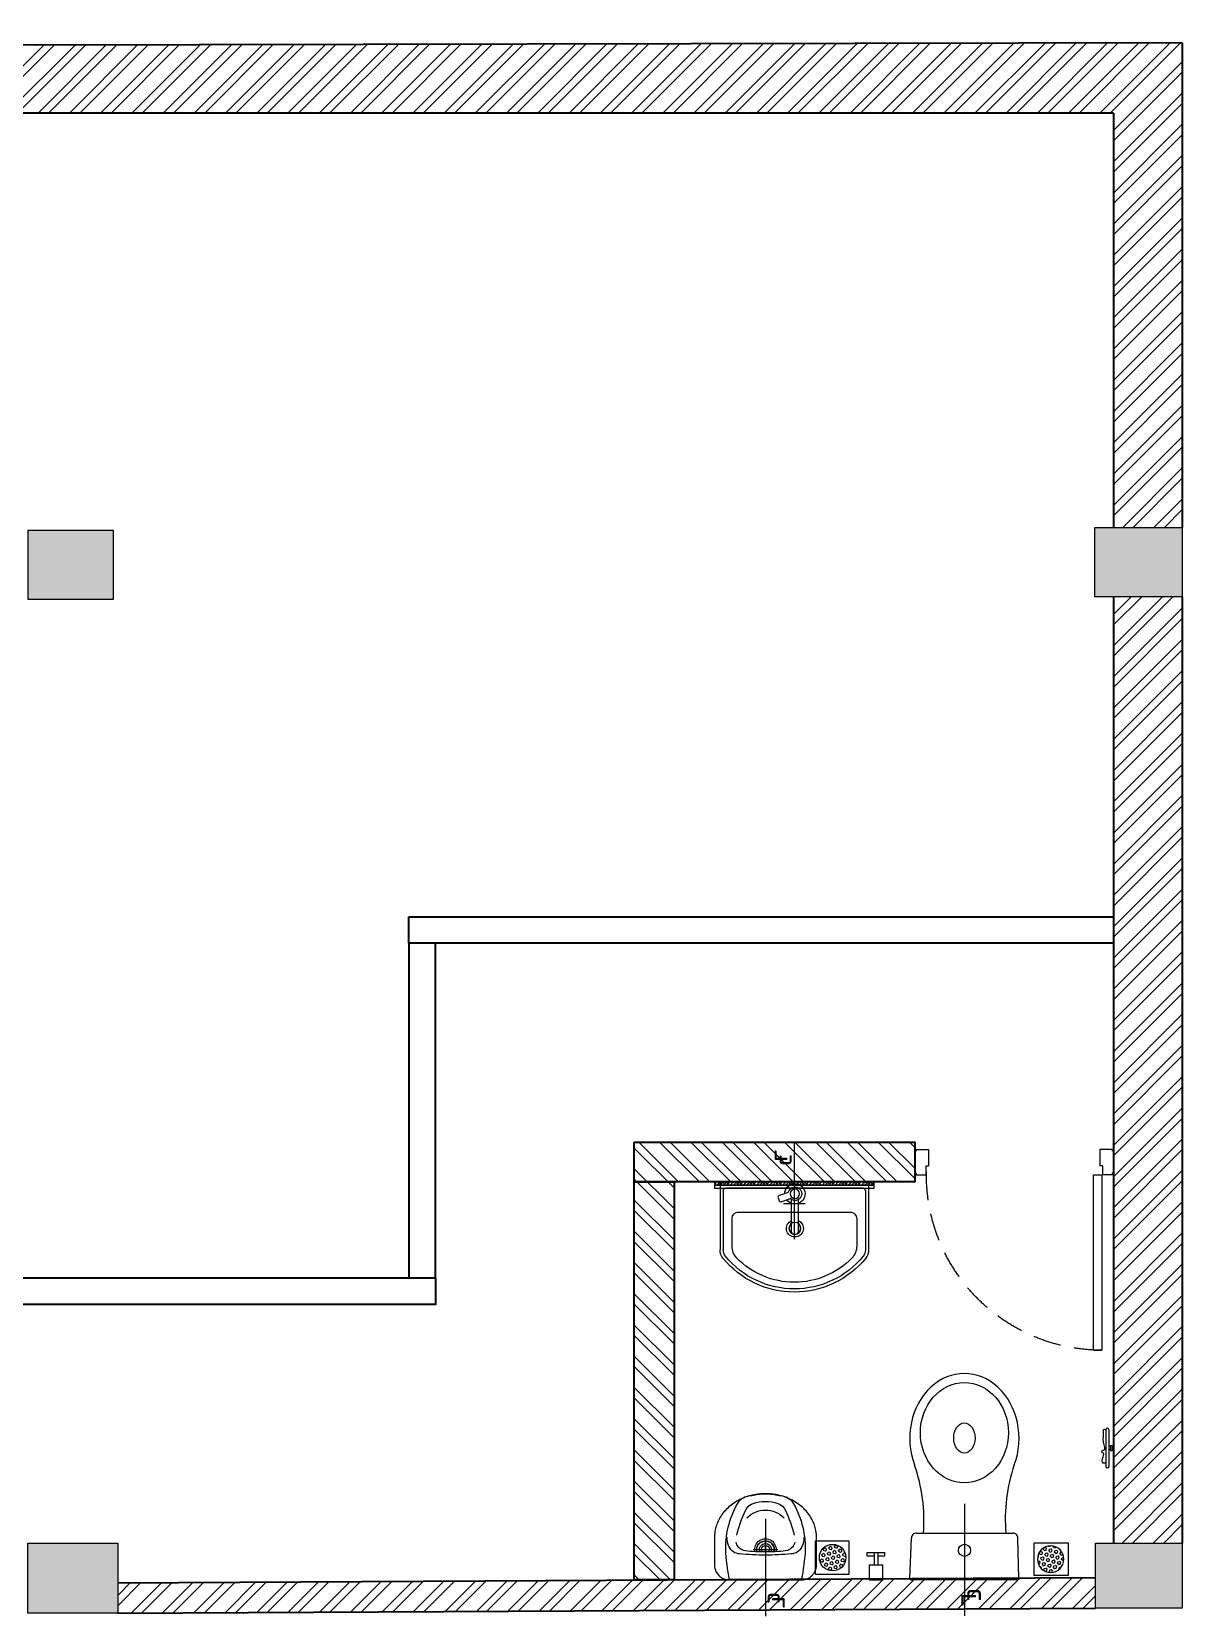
# Model space of a CAD drawing. Header units: feet. Extents: x 3300990 to 3327721, y -4892937 to -4886829.
# Drawn here: x 3323382 to 3327721, y -4892802 to -4886829 of the extents above; entities that cross this region are included whole.
import ezdxf

# ---------------------------------------------------------------- set-up
doc = ezdxf.new("R2010")
doc.units = ezdxf.units.FT
doc.header["$LTSCALE"] = 33
doc.header["$MEASUREMENT"] = 0
for name, pattern in [('CENTER', [2, 1.25, -0.25, 0.25, -0.25]), ('DOT2', [0.125, 0, -0.125]), ('HIDDEN', [9.525, 6.35, -3.175]), ('HIDDEN2', [4.7625, 3.175, -1.5875])]:
    doc.linetypes.add(name, pattern=pattern)
doc.layers.add('A-WALL', color=1, linetype='Continuous')
for name, color, linetype, lineweight in [('A-WALL HATCH', 251, 'Continuous', 0), ('centerline-toilets', 2, 'CENTER', 13), ('Column', 243, 'Continuous', 9), ('column hatch', 5, 'Continuous', 0), ('Door', 2, 'Continuous', 13), ('ele', 252, 'Continuous', 13), ('Fhitting', 152, 'Continuous', 30), ('LENS-DOOR', 34, 'Continuous', 20), ('LENS-PARTITION', 21, 'Continuous', 25), ('LENS_DIMENSION', 193, 'Continuous', 0), ('Mirror', 150, 'Continuous', 20), ('Panelling', 65, 'Continuous', 18), ('PARTITION', 22, 'Continuous', 30), ('Toilet', 5, 'Continuous', 9)]:
    doc.layers.add(name, color=color, linetype=linetype, lineweight=lineweight)
doc.styles.get("Standard").update_dxf_attribs({"font": 'GILC____.TTF'})
pattern_1 = [(45, (-3287394.54, 5462600.74), (-58.8666395, 58.8666395), []), (45, (-3287355.29, 5462600.74), (-58.8666395, 58.8666395), [])]

# ---------------------------------------------------------------- blocks, each defined once
blk = doc.blocks.new('*U43')
at = {"layer": 'LENS-DOOR'}
for p, q in [((548121.7, 1779235.3), (548121.7, 1778573.8)), ((548121.7, 1779235.3), (548153, 1779235.3)), ((548153, 1778573.8), (548153, 1779235.3)), ((547447.3, 1778568.6), (547452.5, 1778568.6)), ((547447.3, 1778484.1), (547447.3, 1778568.6)), ((547452.5, 1778573.8), (547488.9, 1778573.8)), ((547452.5, 1778568.6), (547452.5, 1778573.8)), ((547488.9, 1778539.9), (547488.9, 1778573.8)), ((548121.7, 1778573.8), (548153, 1778573.8)), ((548192.1, 1778573.8), (548155.6, 1778573.8)), ((548155.6, 1778539.9), (548155.6, 1778573.8)), ((548192.1, 1778568.6), (548192.1, 1778573.8)), ((548197.3, 1778568.6), (548192.1, 1778568.6)), ((548197.3, 1778484.1), (548197.3, 1778568.6)), ((547488.9, 1778539.9), (547499.3, 1778539.9)), ((547499.3, 1778478.9), (547499.3, 1778539.9)), ((548145.2, 1778478.9), (548145.2, 1778539.9)), ((548155.6, 1778539.9), (548145.2, 1778539.9)), ((547447.3, 1778484.1), (547452.5, 1778484.1)), ((547452.5, 1778478.9), (547452.5, 1778484.1)), ((547452.5, 1778478.9), (547499.3, 1778478.9)), ((548192.1, 1778478.9), (548145.2, 1778478.9)), ((548192.1, 1778478.9), (548192.1, 1778484.1)), ((548197.3, 1778484.1), (548192.1, 1778484.1))]:
    blk.add_line(p, q, dxfattribs=at)
at = {"layer": 'LENS-DOOR', "color": 7, "linetype": 'HIDDEN2'}
blk.add_ellipse((548153, 1778573.8), major_axis=(-661.5, 0), ratio=1, start_param=-1.570791, end_param=0.051209, dxfattribs=at)
blk = doc.blocks.new('DLF-RSP-AR-CD-DWG-4DT-3113$0$X-TYPICAL TOILET UPPER FLOORS - 02$0$urinals')
at = {"layer": 'Toilet'}
for p, q in [((0, -15.6), (0, 8.3)), ((-46.1, -115), (46.1, -115)), ((0, -105.4), (0, -161.1))]:
    blk.add_line(p, q, dxfattribs=at)
blk.add_lwpolyline([(135, 0), (-135, 0, 0.036949), (-150, -116.2, 0.138094), (-99.8, -297.1, 0.221721), (-52, -317.9, 0.062656), (0, -325, 0.062656), (52, -317.9, 0.221721), (99.8, -297.1, 0.138094), (150, -116.2, 0.036949)], format="xyb", close=True, dxfattribs=at)
for centre, radius, start, end in [((-94.3, -144.9), 47.1, 93.37082, 154.48244), ((-71.4, -149.9), 40.2, 106.70156, 169.72504), ((3.2, -1238.2), 1144.7, 90.16247, 95.02645), ((-50.5, -225.3), 118.5, 89.54541, 105.88575), ((-0.1, -996.2), 890.8, 89.99178, 93.18195), ((0, -115), 40, 167.42797, 12.57203), ((0, -115), 33, 164.1814, 15.8186), ((0, -115), 32, 163.60493, 16.39507), ((0, -115), 22.6, 155.66533, 24.33467), ((0, -115), 14.7, 139.91088, 40.08912), ((-3.2, -1238.2), 1144.7, 84.97355, 89.83753), ((0.1, -996.2), 890.8, 86.81805, 90.00822), ((50.5, -225.3), 118.5, 74.11425, 90.45459), ((71.4, -149.9), 40.2, 10.27496, 73.29844), ((94.3, -144.9), 47.1, 25.51756, 86.62918), ((-91, -152.7), 53.8, 148.48683, 188.64011), ((413.9, -38.4), 538.2, 193.99399, 204.56321), ((-413.9, -38.4), 538.2, 335.43679, 346.00601), ((91, -152.7), 53.8, 351.35989, 31.51317), ((-1.6, -165.3), 97.6, 225, 270.9552), ((1.6, -165.3), 97.6, 269.0448, 315), ((-30.1, -241.3), 50, 204.56321, 250.46064), ((-1.5, -160.9), 135.4, 250.46064, 270.64918), ((1.5, -160.9), 135.4, 269.35082, 289.53936), ((30.1, -241.3), 50, 289.53936, 335.43679)]:
    blk.add_arc(centre, radius, start, end, dxfattribs=at)
blk.add_open_spline([(135, 0), (105.3, 0), (75.7, 0), (-13.3, 0), (-72.7, 0), (-132.7, 0), (-133.4, 0), (-134.3, 0), (-134.5, 0), (-134.7, 0), (-134.9, 0), (-135, 0), (-135, 0), (-135, 0), (-135, 0), (-135, 0), (-135, 0), (-135.1, 0), (-135.1, 0), (-135.2, 0), (-135.2, 0), (-135.3, 0), (-135.4, 0), (-135.7, 0), (-135.8, 0), (-136.4, 0), (-136.7, 0), (-137.7, -0.1), (-138.4, -0.1), (-140.5, -0.2), (-141.9, -0.4), (-146.2, -1), (-149, -1.7), (-154.8, -3.4), (-157.6, -4.5), (-163.1, -7.3), (-165.8, -8.9), (-171, -12.5), (-173.4, -14.6), (-177.9, -19.1), (-180, -21.5), (-183.6, -26.7), (-185.2, -29.4), (-188, -34.9), (-189.1, -37.8), (-190.8, -43.5), (-191.5, -46.3), (-192, -49.8), (-192.1, -50.5), (-192.3, -52.5), (-192.4, -53.8), (-192.5, -55.7), (-192.5, -56.2), (-192.5, -56.9), (-192.5, -57), (-192.5, -57.2), (-192.5, -57.3), (-192.5, -57.4), (-192.5, -57.4), (-192.5, -57.5), (-192.5, -57.5), (-192.5, -57.5), (-192.5, -57.6), (-192.5, -57.7), (-192.5, -57.8), (-192.5, -57.9), (-192.5, -58.1), (-192.5, -58.4), (-192.5, -58.6), (-192.5, -59.3), (-192.5, -59.7), (-192.5, -61), (-192.5, -61.9), (-192.5, -64.6), (-192.5, -66.4), (-192.5, -71.7), (-192.5, -75.2), (-192.5, -85.8), (-192.5, -92.9), (-192.5, -114.2), (-192.5, -128.4), (-192.5, -146.1), (-192.5, -144.6), (-192.5, -149.2), (-192.5, -150.3), (-192.5, -153.7), (-192.5, -156), (-192.5, -158.5), (-192.5, -158.8), (-192.5, -159.2), (-192.5, -159.4), (-192.5, -159.7), (-192.5, -159.8), (-192.5, -159.9), (-192.5, -160), (-192.5, -160), (-192.5, -160), (-192.5, -160.1), (-192.5, -160.1), (-192.5, -160.2), (-192.5, -160.3), (-192.5, -160.5), (-192.5, -160.6), (-192.5, -161), (-192.5, -161.2), (-192.5, -161.9), (-192.5, -162.4), (-192.4, -163.9), (-192.4, -164.9), (-192.3, -167.8), (-192.2, -169.8), (-191.7, -175.8), (-191.2, -179.9), (-189.3, -190.9), (-187.5, -198), (-182.8, -212.2), (-179.9, -219.2), (-172.8, -233.1), (-168.7, -239.9), (-159.3, -253), (-154, -259.4), (-142.4, -271.4), (-136, -277), (-122.6, -287.5), (-115.4, -292.3), (-100.5, -300.9), (-92.8, -304.8), (-76.9, -311.5), (-68.8, -314.3), (-52.5, -318.9), (-44.4, -320.7), (-28.1, -323.4), (-20, -324.2), (-9.4, -324.8), (-6.7, -324.9), (-2.5, -325), (-1, -325), (2, -325), (3.6, -325), (8.2, -324.9), (11.3, -324.7), (20.7, -324.1), (27, -323.5), (41.8, -321.2), (50.2, -319.5), (67, -314.9), (75.4, -312), (91.8, -305.3), (99.8, -301.4), (115.1, -292.5), (122.5, -287.5), (136.4, -276.8), (142.9, -270.9), (154.7, -258.5), (160.1, -252), (169.7, -238.4), (173.8, -231.3), (180.9, -217), (183.8, -209.7), (188.3, -195.1), (189.9, -187.8), (191.2, -179.3), (191.4, -178), (191.8, -174.1), (192.1, -171.5), (192.3, -167.9), (192.3, -166.9), (192.5, -164), (192.5, -162), (192.5, -160), (192.5, -159.9), (192.5, -159.8), (192.5, -159.7), (192.5, -159.5), (192.5, -159.4), (192.5, -159), (192.5, -158.8), (192.5, -158), (192.5, -157.5), (192.5, -155.9), (192.5, -154.9), (192.5, -151.8), (192.5, -149.7), (192.5, -143.5), (192.5, -144.3), (192.5, -131.9), (192.5, -123.6), (192.5, -98.8), (192.5, -82.2), (192.5, -64.8), (192.5, -64), (192.5, -61.5), (192.5, -59.9), (192.5, -58), (192.5, -57.8), (192.5, -57.5), (192.5, -57.5), (192.5, -57.4), (192.5, -57.4), (192.5, -57.4), (192.5, -57.3), (192.5, -57.2), (192.5, -57.2), (192.5, -57), (192.5, -56.8), (192.5, -56.4), (192.5, -56.1), (192.5, -55.3), (192.4, -54.7), (192.3, -53), (192.2, -51.9), (191.8, -48.4), (191.4, -46), (190, -40.4), (188.9, -37.2), (186.1, -30.8), (184.3, -27.7), (180.2, -21.8), (177.9, -19.1), (172.8, -14), (170, -11.7), (164, -7.7), (160.9, -6.1), (154.5, -3.3), (151.3, -2.3), (144.8, -0.7), (141.6, -0.3), (137.3, 0), (136.1, 0), (135, 0)], degree=3, knots=[0, 0, 0, 0, 0.329607, 0.329607, 0.988822, 0.988822, 0.996691, 0.996691, 0.998638, 0.998638, 0.99992, 0.99992, 1.000227, 1.000227, 1.000534, 1.000534, 1.001148, 1.001148, 1.002375, 1.002375, 1.00483, 1.00483, 1.009739, 1.009739, 1.019558, 1.019558, 1.039196, 1.039196, 1.078472, 1.078472, 1.157024, 1.157024, 1.314128, 1.314128, 1.471232, 1.471232, 1.628335, 1.628335, 1.785439, 1.785439, 1.942543, 1.942543, 2.099647, 2.099647, 2.256751, 2.256751, 2.413855, 2.413855, 2.450944, 2.450944, 2.525122, 2.525122, 2.556641, 2.556641, 2.563699, 2.563699, 2.567479, 2.567479, 2.57001, 2.57001, 2.570783, 2.570783, 2.572328, 2.572328, 2.573873, 2.573873, 2.576964, 2.576964, 2.583145, 2.583145, 2.595507, 2.595507, 2.620232, 2.620232, 2.669681, 2.669681, 2.76858, 2.76858, 2.966376, 2.966376, 3.36197, 3.36197, 3.45996, 3.45996, 3.491387, 3.491387, 3.554241, 3.554241, 3.562213, 3.562213, 3.566829, 3.566829, 3.570018, 3.570018, 3.570684, 3.570684, 3.571294, 3.571294, 3.571904, 3.571904, 3.573124, 3.573124, 3.575564, 3.575564, 3.580444, 3.580444, 3.590203, 3.590203, 3.609723, 3.609723, 3.648762, 3.648762, 3.72684, 3.72684, 3.861362, 3.861362, 3.995884, 3.995884, 4.130406, 4.130406, 4.264928, 4.264928, 4.39945, 4.39945, 4.533972, 4.533972, 4.668494, 4.668494, 4.803016, 4.803016, 4.937539, 4.937539, 5.072061, 5.072061, 5.118026, 5.118026, 5.144558, 5.144558, 5.17109, 5.17109, 5.224154, 5.224154, 5.330281, 5.330281, 5.468863, 5.468863, 5.607445, 5.607445, 5.746027, 5.746027, 5.884609, 5.884609, 6.023191, 6.023191, 6.161773, 6.161773, 6.300355, 6.300355, 6.438937, 6.438937, 6.577519, 6.577519, 6.602876, 6.602876, 6.653589, 6.653589, 6.673028, 6.673028, 6.711906, 6.711906, 6.713712, 6.713712, 6.715518, 6.715518, 6.719129, 6.719129, 6.726351, 6.726351, 6.740796, 6.740796, 6.769686, 6.769686, 6.827466, 6.827466, 6.943027, 6.943027, 7.174147, 7.174147, 7.636387, 7.636387, 7.659394, 7.659394, 7.705407, 7.705407, 7.71212, 7.71212, 7.713128, 7.713128, 7.714137, 7.714137, 7.716153, 7.716153, 7.720185, 7.720185, 7.728249, 7.728249, 7.744378, 7.744378, 7.776636, 7.776636, 7.841152, 7.841152, 7.970184, 7.970184, 8.14844, 8.14844, 8.326696, 8.326696, 8.504953, 8.504953, 8.683209, 8.683209, 8.861465, 8.861465, 9.039722, 9.039722, 9.217978, 9.217978, 9.283185, 9.283185, 9.283185, 9.283185], dxfattribs=at)
blk = doc.blocks.new('jALI')
at = {"layer": 'Toilet', "ltscale": 5}
h = blk.add_hatch(dxfattribs=at)
h.set_pattern_fill('HEX', color=256, scale=50, angle=135, double=1)
h.set_pattern_definition([(135, (-344825.863, 460708.187), (-7.65465545, -7.65465545), [6.25, -12.5]), (255, (-344825.863, 460708.187), (10.4564538, -2.80179835), [6.25, -12.5]), (195, (-344830.282, 460712.606), (2.80179835, -10.4564538), [6.25, -12.5])])
edge = h.paths.add_edge_path()
edge.add_arc((-393187.5, 163647.6), 50, -90, 270)
blk.add_lwpolyline([(-393249.5, 163581.9), (-393125.5, 163581.9), (-393125.5, 163709.4), (-393249.5, 163709.4)], close=True, dxfattribs=at)
blk.add_circle((-393187.5, 163647.6), 50, dxfattribs=at)
blk = doc.blocks.new('Urinal')
at = {"layer": 'centerline-toilets', "linetype": 'HIDDEN', "ltscale": 10}
blk.add_line((0, 230.9), (0, -137), dxfattribs=at)
at = {"layer": 'Fhitting', "lineweight": 0, "ltscale": 0.5, "rotation": 180}
blk.add_blockref('DLF-RSP-AR-CD-DWG-4DT-3113$0$X-TYPICAL TOILET UPPER FLOORS - 02$0$urinals', (0, 0), dxfattribs=at)
at = {"layer": 'Fhitting', "lineweight": 0, "ltscale": 0.5, "xscale": -1, "rotation": 90}
blk.add_blockref('jALI', (163394.4, -393103.5), dxfattribs=at)
at = {"layer": 'centerline-toilets', "linetype": 'DOT2', "insert": (-31.4, -69), "char_height": 75, "width": 495.827, "attachment_point": 5, "rotation": 270}
blk.add_mtext('{\\fISOCPEUR|b0|i0|c0|p34;℄}', dxfattribs=at)
blk = doc.blocks.new('Wash Basin')
at = {"layer": 'PARTITION', "lineweight": 9}
h = blk.add_hatch(dxfattribs=at)
h.set_pattern_fill('ANSI38', color=256, scale=70, angle=990, style=0, double=1)
h.set_pattern_definition([(315, (-64.7135, -33.325), (6.18718, 6.18718), []), (45, (-64.7135, -33.325), (6.18718, 18.56155), [21.875, -13.125])])
h.paths.add_polyline_path([(300.1, -22), (-300.1, -22), (-300.1, -34), (300.1, -34)])
at = {"layer": 'centerline-toilets', "linetype": 'HIDDEN', "ltscale": 10}
blk.add_line((0, -238.1), (0, 129.8), dxfattribs=at)
at = {"layer": 'Mirror', "ltscale": 0.5}
blk.add_lwpolyline([(-300.1, -34), (-300.1, -46), (300.1, -46), (300.1, -34)], close=True, dxfattribs=at)
at = {"layer": 'Panelling', "lineweight": 9}
blk.add_lwpolyline([(-300.1, -22), (-300.1, -34), (300.1, -34), (300.1, -22)], close=True, dxfattribs=at)
at = {"layer": 'Toilet', "ltscale": 100}
for p, q in [((-280, -32), (-280, -278.3)), ((-270, -22), (270, -22)), ((-268, -55), (-268, -278.3)), ((-258, -45), (258, -45)), ((268, -55), (268, -278.3)), ((280, -32), (280, -278.3)), ((-14.8, -88.6), (-14.6, -207.9)), ((11, -207.9), (10.8, -88.6))]:
    blk.add_line(p, q, dxfattribs=at)
blk.add_lwpolyline([(40.7, -103.2), (-41.1, -103.2)], dxfattribs=at)
blk.add_lwpolyline([(23.1, -61.6), (57.7, -73.5, -0.414214), (61.4, -81.2), (57.5, -92.5, -0.414214), (49.9, -96.2), (16.1, -84.6)], format="xyb", dxfattribs=at)
blk.add_lwpolyline([(-235, -264, 0.191896), (-217.2, -308.7, 0.420236), (217.2, -308.7, 0.191896), (235, -264), (235, -160.5, 0.414214), (210, -135.5), (-210, -135.5, 0.414214), (-235, -160.5)], format="xyb", close=True, dxfattribs=at)
for centre, radius in [((-2, -66.5), 17.5), ((-2, -196.8), 22.5)]:
    blk.add_circle(centre, radius, dxfattribs=at)
for centre, radius, start, end in [((-270, -32), 10, 90, 180), ((-258, -55), 10, 90, 180), ((258, -55), 10, 0, 90), ((270, -32), 10, 0, 90), ((-2, -197.1), 32.1, 113.08975, 66.24598), ((-2, -196.8), 20.5, 128.04034, 237.28993), ((-2, -196.8), 20.5, 304.47329, 50.73323), ((-230, -278.3), 50, 180, 218.44606), ((-230, -278.3), 38, 180, 218.44606), ((230, -278.3), 38, 321.55394, 0), ((230, -278.3), 50, 321.55394, 0), ((0, -89.3), 347.7, 219.28258, 320.71742), ((0, -89.3), 335.7, 219.31295, 320.68705)]:
    blk.add_arc(centre, radius, start, end, dxfattribs=at)
for centre, major_axis, start_param, end_param in [((-2, -66.5), (0, 38.3), 4.720493, 9.081982), ((-2, -66.5), (-0.2, -25.6), 1.769108, 7.074098), ((-2, -66.5), (0, 38.3), 3.484555, 4.083576), ((-1.8, -207.9), (-9.04, 9.04), 0.785398, 3.926991)]:
    blk.add_ellipse(centre, major_axis=major_axis, ratio=1, start_param=start_param, end_param=end_param, dxfattribs=at)
at = {"layer": 'centerline-toilets', "linetype": 'DOT2', "insert": (33.3, 61.8), "char_height": 75, "width": 495.827, "attachment_point": 5, "rotation": 90}
blk.add_mtext('{\\fISOCPEUR|b0|i0|c0|p34;℄}', dxfattribs=at)
blk = doc.blocks.new('A$C5a2c5768')
at = {"layer": 'A-WALL HATCH'}
h = blk.add_hatch(dxfattribs=at)
h.set_pattern_fill('ANSI32', color=256, scale=222)
h.set_pattern_definition(pattern_1)
h.paths.add_polyline_path([(0, 6323.5), (-4323.6, 6314.6), (-8387.7, 6326.2), (-12470.8, 6336), (-12471, 6335.9), (-12471, 4511.2), (-16868, 4511.2), (-16868, 6339.2), (-24131, 6339.2), (-24131, 6073.2), (-17188, 6073.2), (-17188, 4253.2), (-12151, 4253.2), (-12151, 6058.2), (-4323.8, 6058.2), (-259, 6058.2), (-259, 4496.2), (0, 4496.2)])
h = blk.add_hatch(dxfattribs=at)
h.set_pattern_fill('ANSI32', color=256, scale=222)
h.paths.add_polyline_path([(0, 4235.2), (-259, 4235.2), (-259, 668.2), (0, 668.2)])
h = blk.add_hatch(dxfattribs=at)
h.set_pattern_fill('ANSI32', color=256, scale=222, angle=-90)
h.set_pattern_definition([(315, (-1646.07, 270.47), (58.8666, 58.8666), []), (315, (-1646.07, 231.23), (58.8666, 58.8666), [])])
h.paths.add_polyline_path([(-2066.4, 2179.5), (-1009.1, 2179.5), (-1009.1, 2029.5), (-2066.4, 2029.5)])
h.paths.add_polyline_path([(-1916.4, 2029.5), (-1916.4, 529.5), (-2066.4, 529.5), (-2066.4, 2029.5)])
h = blk.add_hatch(dxfattribs=at)
h.set_pattern_fill('ANSI32', color=256, scale=222)
h.set_pattern_definition(pattern_1)
h.paths.add_polyline_path([(-327, 423.2), (-327, 538.2), (-4014, 519.2), (-4014, 404.2)])
at = {"layer": 'column hatch'}
h = blk.add_hatch(color=251, dxfattribs=at)
h.dxf.hatch_style = 1
h.paths.add_polyline_path([(-24241, 664.2), (-24241, 404.2), (-23841, 404.2), (-23841, 664.2)])
h.paths.add_polyline_path([(-21683, 4511.2), (-21356, 4511.2), (-21356, 4243.2), (-21683, 4243.2)])
h.paths.add_polyline_path([(-21683, 668.2), (-21356, 668.2), (-21356, 400.2), (-21683, 400.2)])
h.paths.add_polyline_path([(-17188, 668.2), (-16868, 668.2), (-16868, 410.2), (-17188, 410.2)])
h.paths.add_polyline_path([(-12780, 668.2), (-12455, 668.2), (-12455, 400.2), (-12780, 400.2)])
h.paths.add_polyline_path([(-8227, 4512.2), (-8227, 4253.2), (-8550, 4253.2), (-8550, 4512.2)])
h.paths.add_polyline_path([(-8540, 668.2), (-8217, 668.2), (-8217, 422.2), (-8540, 422.2)])
h.paths.add_polyline_path([(-4353, 668.2), (-4014, 668.2), (-4014, 404.2), (-4353, 404.2)])
h.paths.add_polyline_path([(-4353, 4485.2), (-4353, 4226.2), (-4030, 4226.2), (-4030, 4485.2)])
h.paths.add_polyline_path([(0, 4235.2), (-330, 4235.2), (-330, 4496.2), (0, 4496.2)])
h.paths.add_polyline_path([(-327, 668.2), (0, 668.2), (0, 423.2), (-327, 423.2)])
h.paths.add_polyline_path([(-24289, 6365.2), (-24289, 6073.2), (-24131, 6073.2), (-24131, 6365.2)])
at = {"layer": 'A-WALL'}
for p, q in [((-4323, 6314.6), (-8387.7, 6326.2)), ((0, 6323.5), (-4324.4, 6314.6)), ((0, 6323.5), (0, 4496.2)), ((-4323.8, 6058.2), (-12151, 6058.2)), ((-259, 6058.2), (-4323.8, 6058.2)), ((-259, 6058.2), (-259, 4496.2)), ((-259, 4235.2), (-259, 668.2)), ((0, 4235.2), (0, 668.2)), ((-4014.6, 519.2), (-327.6, 538.2)), ((-4014, 404.2), (-327, 423.2))]:
    blk.add_line(p, q, dxfattribs=at)
for points in [[(-2066.4, 2179.5), (-1009.1, 2179.5), (-1009.1, 2029.5), (-2066.4, 2029.5)], [(-1916.4, 2029.5), (-1916.4, 529.5), (-2066.4, 529.5), (-2066.4, 2029.5)]]:
    blk.add_lwpolyline(points, close=True, dxfattribs=at)
at = {"layer": 'centerline-toilets', "linetype": 'HIDDEN', "ltscale": 10}
blk.add_line((-821.7, 815.8), (-821.7, 394.8), dxfattribs=at)
at = {"layer": 'Column'}
for points in [[(-4353, 4485.2), (-4353, 4226.2), (-4030, 4226.2), (-4030, 4485.2), (-4353, 4485.2)], [(-4353, 668.2), (-4014, 668.2), (-4014, 404.2), (-4353, 404.2), (-4353, 668.2)], [(-327, 668.2), (0, 668.2), (0, 423.2), (-327, 423.2), (-327, 668.2)]]:
    blk.add_lwpolyline(points, dxfattribs=at)
blk.add_lwpolyline([(0, 4235.2), (-330, 4235.2), (-330, 4496.2), (0, 4496.2)], close=True, dxfattribs=at)
at = {"layer": 'Toilet'}
for p, q in [((-288.7, 1095.7), (-288.7, 957.7)), ((-276.7, 1095.7), (-276.7, 957.7)), ((-270.7, 1032.7), (-276.7, 1032.7)), ((-270.7, 1020.7), (-276.7, 1020.7)), ((-270.7, 1035.7), (-270.7, 1017.7)), ((-270.7, 1035.7), (-264.7, 1035.7)), ((-270.7, 1017.7), (-264.7, 1017.7)), ((-264.7, 1035.7), (-264.7, 1017.7)), ((-1027.4, 535.4), (-1021.4, 686.7)), ((-1002.2, 706.3), (-639.1, 706.3)), ((-615.9, 535.4), (-619.9, 686.7)), ((-621.6, 529.5), (-1021.7, 529.5))]:
    blk.add_line(p, q, dxfattribs=at)
at = {"layer": 'Toilet', "ltscale": 100}
for p, q in [((-1187.7, 632.5), (-1122, 632.5)), ((-1187.7, 621), (-1187.7, 632.5)), ((-1187.7, 621), (-1161.7, 621)), ((-1161.7, 632.5), (-1161.7, 586.7)), ((-1148, 632.5), (-1148, 586.7)), ((-1148, 621), (-1122, 621)), ((-1122, 621), (-1122, 632.5)), ((-1180.9, 586.7), (-1180.9, 529.5)), ((-1180.9, 586.7), (-1128.8, 586.7)), ((-1128.8, 529.5), (-1128.8, 586.7)), ((-1180.9, 529.5), (-1128.8, 529.5))]:
    blk.add_line(p, q, dxfattribs=at)
at = {"layer": 'Toilet'}
blk.add_circle((-821.4, 641), 22.9, dxfattribs=at)
for centre, radius, start, end in [((-282.7, 1095.7), 6, 0, 180), ((-1597.7, 755.9), 623.4, 355.43832, 19.48041), ((-45.2, 760.6), 622.3, 160.93814, 185.003), ((-282.7, 957.7), 6, 180, 0), ((-1002.1, 687), 19.3, 90.35094, 180.89813), ((-639.2, 687), 19.3, 359.10187, 89.64906), ((-1021.7, 535.2), 5.72, 177.95459, 270), ((-621.6, 535.2), 5.72, 270, 2.04541)]:
    blk.add_arc(centre, radius, start, end, dxfattribs=at)
for centre, major_axis, ratio, start_param, end_param in [((-821.7, 1063), (0, -244.6), 0.842028, 7.436326, 11.41323), ((-821.7, 1064.5), (0, -57.2), 0.7, 1.570796326794896, 7.853981633974482)]:
    blk.add_ellipse(centre, major_axis=major_axis, ratio=ratio, start_param=start_param, end_param=end_param, dxfattribs=at)
blk.add_ellipse((-821.7, 1084.5), major_axis=(0, -188.8), ratio=0.878788, dxfattribs=at)
blk.add_open_spline([(-288.7, 969.8), (-292.4, 969.3), (-305.2, 967.8), (-300.5, 988.1), (-293.9, 1008.5), (-303.9, 1006.7), (-303.6, 1020.1), (-286.8, 1016), (-304.6, 1060.9), (-294, 1075.4), (-298.6, 1099), (-292.3, 1097.6), (-288.7, 1096.8)], degree=3, knots=[0, 0, 0, 0, 9.744972, 33.823887, 47.583551, 49.497915, 60.560502, 63.822284, 93.508019, 135.756925, 141.904352, 150.301906, 150.301906, 150.301906, 150.301906], dxfattribs=at)
at = {"layer": 'Door', "xscale": -1, "rotation": 180}
blk.add_blockref('*U43', (-548456.4, 1780630.8), dxfattribs=at)
at = {"layer": 'ele', "color": 0, "lineweight": -2, "xscale": -1}
for name, p in [('Wash Basin', (-1462.8, 2051.5)), ('Urinal', (-1571.7, 529.5))]:
    blk.add_blockref(name, p, dxfattribs=at)
at = {"layer": 'Fhitting', "lineweight": 0, "ltscale": 0.5, "xscale": -1, "rotation": 90}
blk.add_blockref('jALI', (163151.2, -392579.7), dxfattribs=at)
at = {"layer": 'centerline-toilets', "linetype": 'DOT2', "insert": (-785.8, 472.6), "char_height": 85.827, "width": 567.402, "attachment_point": 5, "rotation": 270}
blk.add_mtext('{\\fISOCPEUR|b0|i0|c0|p34;℄}', dxfattribs=at)

msp = doc.modelspace()

# ---------------------------------------------------------------- linework, layer by layer
at = {"layer": 'LENS-PARTITION'}
for points in [[(3324804.4, -4890165.1), (3327461.8, -4890165.1), (3327461.8, -4890265.1), (3324804.4, -4890265.1)], [(3324804.4, -4890265.1), (3324804.4, -4891526.3), (3324904.4, -4891526.3), (3324904.4, -4890265.1)], [(3322019.8, -4891526.3), (3324904.4, -4891526.3), (3324904.4, -4891626.3), (3322019.8, -4891626.3)]]:
    msp.add_lwpolyline(points, close=True, dxfattribs=at)

# ---------------------------------------------------------------- block references
at = {"layer": 'LENS_DIMENSION'}
msp.add_blockref('A$C5a2c5768', (3327720.8, -4893194.5), dxfattribs=at)

doc.saveas('drawing.dxf')
